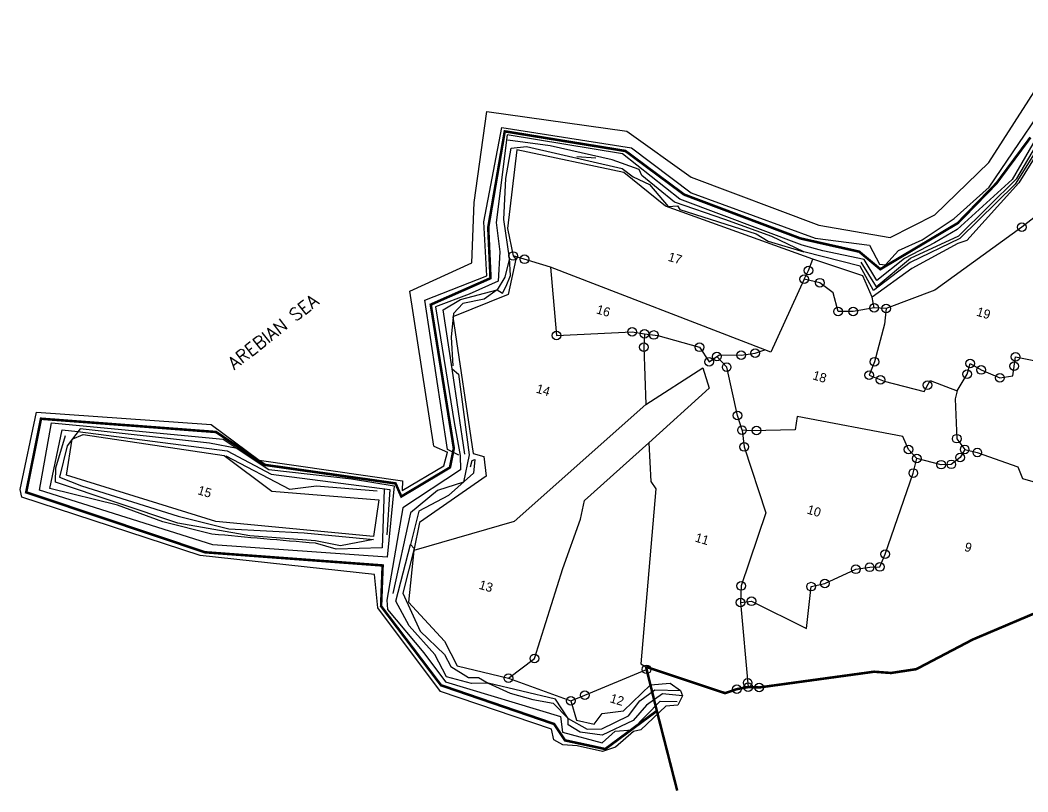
# Model space of a CAD drawing. Header units: metres. Extents: x 355319 to 357550, y 1740846 to 1742725.
# Drawn here: x 355319 to 356318, y 1740893 to 1741659 of the extents above; entities that cross this region are included whole.
import ezdxf

# ---------------------------------------------------------------- set-up
doc = ezdxf.new("R2010")
doc.units = ezdxf.units.M
doc.header["$MEASUREMENT"] = 0
doc.linetypes.add('DASHDOT', pattern=[1, 0.5, -0.25, 0, -0.25])
doc.linetypes.add('DIVIDE', pattern=[1.25, 0.5, -0.25, 0, -0.25, 0, -0.25])
for name, color, linetype in [('LINE_WATER', 4, 'Continuous'), ('OFF', 1, 'Continuous'), ('POLY_PARCEL', 6, 'Continuous'), ('POLY_WATER', 4, 'Continuous'), ('SYM_STONE', 1, 'Continuous'), ('TEXT_MAPOUT', 7, 'Continuous'), ('TEXT_PARCEL', 7, 'Continuous'), ('V_BOUND_LINE', 7, 'Continuous'), ('V_BOUND_STREAM_LINE', 7, 'DASHDOT'), ('V_DIVIDE_LINE', 7, 'DIVIDE')]:
    doc.layers.add(name, color=color, linetype=linetype)
doc.styles.get("Standard").update_dxf_attribs({"font": 'simplex.shx'})
doc.styles.add('TEXT_MAP', font='KRDEV050.TTF')

# ---------------------------------------------------------------- blocks, each defined once
blk = doc.blocks.new('STONE')
blk.add_circle((0, 0), 0.851)

msp = doc.modelspace()

# ---------------------------------------------------------------- linework, layer by layer
at = {"layer": 'LINE_WATER'}
for points in [[(355753.61, 1741227.2), (355742.25, 1741232.83), (355719.74, 1741380.79), (355781.28, 1741405), (355778.42, 1741458.46), (355795.96, 1741552.16), (355924.68, 1741531.91), (355983.94, 1741487.2), (356106.59, 1741442.39), (356160.61, 1741435.44), (356170.35, 1741416.71), (356176.39, 1741416.06), (356189.24, 1741430.24), (356212.77, 1741440.81), (356244.52, 1741461.95), (356279.19, 1741492.98), (356355.62, 1741605.37)], [(356332.08, 1741552.36), (356301.9, 1741500.41), (356247.58, 1741450.87), (356225, 1741437.76), (356195.36, 1741422.31), (356167.93, 1741400.45), (356155.37, 1741421.14), (356114.35, 1741429.9), (356093.89, 1741435.39), (355972.73, 1741480.96), (355915.86, 1741526.09), (355801.32, 1741544.74), (355790.36, 1741458.03), (355794.11, 1741428.63), (355792.35, 1741399.73), (355763.58, 1741386.76), (355730.25, 1741374.22), (355748.94, 1741259.5), (355754.73, 1741226.87), (355755.04, 1741212.63), (355697.95, 1741174.91), (355682.18, 1741083.41), (355682.83, 1741074.16), (355718.83, 1741031.25), (355740.27, 1741002.27), (355854.15, 1740967.97), (355856.39, 1740952.6), (355895.55, 1740942.03), (355908.56, 1740953.45), (355925.35, 1740954.7), (355953.07, 1740983.26), (355969.92, 1740982.8)], [(355803.62, 1741422.59), (355798.04, 1741460.88), (355799.92, 1741501.62), (355805.42, 1741531.67), (355820.65, 1741533.39), (355915.55, 1741511.5), (355926.14, 1741503.27), (355942.56, 1741495.58), (355961, 1741473.71), (355970.25, 1741474.37), (355972.61, 1741470.84), (356048.17, 1741446.76), (356060.11, 1741439.27), (356095.51, 1741428.78), (356063.73, 1741443.85), (356017.27, 1741461.01), (355967.38, 1741478.05), (355935.03, 1741504.6), (355932.25, 1741510.51), (355905.64, 1741520.09), (355844.01, 1741533.82), (355802.06, 1741539.46)], [(356333.89, 1741541.69), (356305.04, 1741495.92), (356250.01, 1741442.06), (356201, 1741418.11), (356164.49, 1741390.45), (356151.29, 1741414.73), (356095.51, 1741428.78)], [(356151.85, 1741418.52), (356167.28, 1741394.15), (356201.19, 1741422.58), (356249.06, 1741444.61), (356306.73, 1741501.64), (356329.47, 1741540.17)], [(355870.31, 1741523.2), (355889.25, 1741522.12)], [(355746.72, 1741312.72), (355738.02, 1741371.3), (355755.2, 1741381.49), (355791.46, 1741391.12), (355778.55, 1741381.93), (355757.4, 1741377.45), (355748.28, 1741367.7), (355745.82, 1741344.1), (355747.65, 1741315.84)], [(355759.58, 1741228.01), (355746.72, 1741312.72), (355753.09, 1741307.44), (355763.82, 1741227.41), (355758.04, 1741200.27), (355732.38, 1741192.03), (355705.47, 1741170.01), (355688.18, 1741089.98)], [(355533.57, 1741233.83), (355506.15, 1741239.07), (355378.08, 1741253.26), (355365.2, 1741236.51), (355357.61, 1741205.53), (355379.53, 1741196.66), (355475.22, 1741166.74), (355525.38, 1741154.25), (355600.24, 1741150.28), (355668.71, 1741143.45), (355636, 1741137.31), (355611.33, 1741142.25), (355546.28, 1741147.27), (355474.74, 1741159.76), (355353.7, 1741200.36), (355353.94, 1741214.53), (355363.42, 1741246.53)], [(355672.6, 1741191.35), (355612.36, 1741196.53), (355586.04, 1741193.25), (355522.93, 1741226.19)], [(355764.9, 1741215.77), (355766.75, 1741222.02), (355769.3, 1741222.96), (355768.05, 1741209.18), (355743.37, 1741187.07), (355713.84, 1741171.49), (355705.42, 1741138.62)], [(355975.05, 1740988.63), (355955.23, 1740990.54), (355939.46, 1740979.37), (355926.41, 1740964), (355895.47, 1740949.4), (355873.71, 1740952.45), (355861.78, 1740959.95), (355861.91, 1740966.13), (355880.83, 1740955.44), (355895.08, 1740955.74), (355921.61, 1740968.82), (355932.78, 1740983.61), (355947.88, 1740994.42), (355973.16, 1740993.72)]]:
    msp.add_lwpolyline(points, dxfattribs=at)
for points in [[(355791.46, 1741391.12), (355796.73, 1741387.86), (355800.45, 1741394.68), (355804.73, 1741405.29), (355803.62, 1741422.59), (355799.12, 1741403.56)], [(355689.24, 1741196.71), (355682.52, 1741125.91), (355509.59, 1741138.36), (355337.87, 1741192.38), (355349.77, 1741259.28), (355519.95, 1741242.89), (355564.95, 1741212.95), (355646.95, 1741203.69)], [(355782.46, 1741000.96), (355765.97, 1741000.75), (355741.34, 1741007.48), (355729.76, 1741029.58), (355704.22, 1741058.08), (355691.02, 1741082.35), (355705.42, 1741138.62), (355709.34, 1741134.64), (355697.96, 1741090.48), (355715.06, 1741052.6), (355739.39, 1741029.56), (355745.46, 1741017.57), (355763.19, 1741006.67), (355772.81, 1741006.64)], [(355861.91, 1740966.13), (355849.41, 1740985.11), (355782.46, 1741000.96), (355804.44, 1740991.05), (355826.99, 1740984.94), (355846.87, 1740981.32)]]:
    msp.add_lwpolyline(points, close=True, dxfattribs=at)
msp.add_lwpolyline([(355679.5, 1741193.26), (355677.4, 1741135.34), (355631.8, 1741133.81), (355611.41, 1741139.85, -0.003046), (355508.75, 1741148.89), (355460.04, 1741160.95), (355415.03, 1741177.44), (355347.9, 1741194.16), (355360.34, 1741252.19), (355375.76, 1741250.79), (355523.71, 1741231.49), (355567.51, 1741208.23), (355685.03, 1741193.2), (355682, 1741148.21)], format="xyb", dxfattribs=at)
at = {"layer": 'OFF'}
for points in [[(355728.61, 1741235.95), (355742.19, 1741230.22)], [(355962.87, 1741000.98), (355973.16, 1740993.72), (355975.05, 1740988.63), (355970.46, 1740979.31)]]:
    msp.add_lwpolyline(points, dxfattribs=at)
at = {"layer": 'POLY_PARCEL'}
for points in [[(356323.46, 1741462.62), (356311.71, 1741453.35), (356225.24, 1741390.71), (356177.22, 1741372.61)], [(355844.46, 1741413.72), (355807.31, 1741424.68)], [(356095.82, 1741401.68), (356100.05, 1741410.36), (356104.32, 1741421.57)], [(355844.46, 1741413.72), (355850.3, 1741345.81), (355925.38, 1741349.49), (355937.51, 1741347.56)], [(356056.99, 1741331.52), (355844.46, 1741413.72)], [(356095.82, 1741401.68), (356062.78, 1741329.28), (356056.99, 1741331.52)], [(356165.3, 1741373.38), (356144.32, 1741369.67), (356129.41, 1741369.67), (356124.42, 1741388.25), (356111.35, 1741398.19), (356095.82, 1741401.68)], [(356165.3, 1741373.38), (356163.22, 1741383.8)], [(356177.22, 1741372.61), (356175.4, 1741357.15), (356165.45, 1741319.84), (356160.38, 1741306.45), (356175.16, 1741300.41), (356214.7, 1741290.36), (356220.69, 1741301.27), (356247.5, 1741291.12)], [(356177.22, 1741372.61), (356165.3, 1741373.38)], [(355937.51, 1741347.56), (355936.86, 1741334.25), (355938.8, 1741277.42)], [(355937.51, 1741347.56), (355950.8, 1741345.82), (355992.07, 1741334.15), (356001.6, 1741319.75), (356009.37, 1741324.92)], [(356247.5, 1741291.12), (356257.33, 1741307.52), (356260.48, 1741318.16), (356271.25, 1741311.66), (356289.94, 1741303.92), (356302.61, 1741305.68), (356305.48, 1741324.69), (356356.58, 1741314.52), (356365.33, 1741344.87)], [(356009.37, 1741324.92), (356011.92, 1741326.62), (356033.37, 1741326.33), (356047.21, 1741328.3), (356056.99, 1741331.52)], [(356034.2, 1741251.97), (356029.68, 1741266.55), (356019, 1741314.39), (356009.37, 1741324.92)], [(355938.8, 1741277.42), (355995.35, 1741313.62), (356001.56, 1741293.58), (355941.93, 1741239.53)], [(356247.5, 1741291.12), (356245.53, 1741283.14), (356247.05, 1741243.53), (356254.95, 1741232.92)], [(355938.8, 1741277.42), (355808.41, 1741161.46), (355708.93, 1741132.57)], [(356207.52, 1741223.8), (356199.17, 1741232.89), (356193.54, 1741245.59), (356089.01, 1741265.52), (356086.78, 1741252.39), (356043.43, 1741251.44), (356034.2, 1741251.97)], [(356034.2, 1741251.97), (356036.44, 1741235.31), (356057.94, 1741169.93), (356033.26, 1741097.5), (356032.81, 1741081.08)], [(355802.59, 1741006.03), (355828.37, 1741025.56), (355856.48, 1741114.86), (355874.24, 1741163.66), (355878.06, 1741182.2), (355941.93, 1741239.53)], [(355941.93, 1741239.53), (355943.75, 1741200.94), (355948.85, 1741193.91), (355933.91, 1741020.23), (355939.01, 1741017.31)], [(356254.95, 1741232.92), (356250.36, 1741224.9), (356241.72, 1741218.08), (356231.68, 1741217.75), (356207.52, 1741223.8)], [(356254.95, 1741232.92), (356267.5, 1741229.82), (356307.51, 1741215.77), (356312.27, 1741203.88), (356363.69, 1741189.2), (356396.59, 1741177.25)], [(356032.81, 1741081.08), (356043.66, 1741082.28), (356098.02, 1741055.15), (356102.63, 1741096.81), (356116.26, 1741099.94), (356146.93, 1741114.02), (356160.77, 1741115.99), (356170.8, 1741116.33), (356176.23, 1741129.06), (356204.04, 1741209.46), (356207.52, 1741223.8)], [(356032.81, 1741081.08), (356040.18, 1740997.17)], [(355864.56, 1740983.57), (355878.35, 1740989.25), (355939.64, 1741014.81)]]:
    msp.add_lwpolyline(points, dxfattribs=at)
at = {"layer": 'POLY_WATER'}
for points in [[(355728.61, 1741235.95), (355704.79, 1741389.72), (355766.21, 1741417.77), (355768.65, 1741477.67), (355781.19, 1741568.09), (355920.17, 1741548.32), (355983.76, 1741502.99), (356110.21, 1741455.26), (356181.02, 1741442.95), (356225.43, 1741465.45), (356279.04, 1741517.33), (356369.49, 1741658.52)], [(356353.51, 1741569.44), (356308.65, 1741497.36), (356257.19, 1741439.99), (356248.23, 1741437.22), (356202.44, 1741412.39), (356163.22, 1741383.8), (356154.13, 1741405.02), (356104.32, 1741421.57), (355958.22, 1741474.15), (355917.03, 1741507.58), (355810.85, 1741530.08), (355801.72, 1741451.94), (355807.31, 1741424.68), (355810.02, 1741421.62), (355802.3, 1741386.41), (355747.37, 1741364.29), (355767.77, 1741228.78), (355778.16, 1741225.71), (355780.61, 1741206.46), (355714.43, 1741160.3), (355708.93, 1741132.57), (355703.72, 1741081.38), (355739.33, 1741042.83), (355751.97, 1741018.31), (355802.59, 1741006.03), (355864.56, 1740983.57), (355870.16, 1740964.3), (355887.57, 1740960.5), (355895.71, 1740971.19), (355916.75, 1740973.54), (355943.51, 1740999.46), (355962.87, 1741000.98)], [(355970.46, 1740979.31), (355958.84, 1740978.23), (355933.85, 1740954.92), (355926.51, 1740953.03), (355908.79, 1740937.5), (355895.77, 1740933.23), (355870.75, 1740938.83), (355856.59, 1740939.86), (355847.64, 1740944.77), (355845.36, 1740955.39), (355735.46, 1740992.84), (355673.23, 1741075.87), (355669.91, 1741108.92), (355497.03, 1741127.78), (355320.34, 1741185.51), (355318.57, 1741193.27), (355334.89, 1741269.74), (355507.79, 1741257.66), (355555.39, 1741222.3), (355697.53, 1741201.67), (355697.23, 1741192.08), (355738.64, 1741216.5), (355742.19, 1741230.22)]]:
    msp.add_lwpolyline(points, dxfattribs=at)
msp.add_lwpolyline([(355364.51, 1741207.44), (355370.27, 1741242.92), (355381.16, 1741247.6), (355520.74, 1741226.83), (355568.08, 1741191.45), (355674.09, 1741183), (355668.84, 1741146.57), (355512.41, 1741161.26)], close=True, dxfattribs=at)
at = {"layer": 'V_BOUND_LINE', "const_width": 2.51}
msp.add_lwpolyline([(356326.24, 1741071.19), (356262.96, 1741044.37), (356206.99, 1741014.99), (356181.94, 1741011.21), (356165.11, 1741012.46), (356051.31, 1740996.86), (356040.18, 1740997.17), (356029.13, 1740995.21), (356017.48, 1740991.2), (355939.01, 1741017.31)], dxfattribs=at)
at = {"layer": 'V_BOUND_STREAM_LINE', "ltscale": 10}
msp.add_lwpolyline([(356320.18, 1741542.26, 2.51, 2.51, 0), (356286.49, 1741496.8, 2.51, 2.51, 0), (356248.17, 1741457.32, 2.51, 2.51, 0), (356171.31, 1741411.54, 2.51, 2.51, 0), (356150.43, 1741428.95, 2.51, 2.51, 0), (356092.2, 1741442.06, 2.51, 2.51, 0), (355976.84, 1741485.56, 2.51, 2.51, 0), (355918.66, 1741528.79, 2.51, 2.51, 0), (355799, 1741548.28, 2.51, 2.51, 0), (355782.61, 1741452.94, 2.51, 2.51, 0), (355784.87, 1741402.64, 2.51, 2.51, 0), (355725.64, 1741376.45, 2.51, 2.51, 0), (355748.5, 1741233.92, 2.51, 2.51, 0), (355744.66, 1741214.97, 2.51, 2.51, 0), (355696.44, 1741186.18, 2.51, 2.51, 0), (355690.72, 1741199.17, 2.51, 2.51, 0), (355561.35, 1741217.51, 2.51, 2.51, 0), (355512.75, 1741250.15, 2.51, 2.51, 0), (355339.24, 1741263.32, 2.51, 2.51, 0), (355324.58, 1741190.34, 2.51, 2.51, 0), (355501.78, 1741130.91, 2.51, 2.51, 0), (355677.93, 1741117.82, 2.51, 2.51, 0), (355676.4, 1741077.45, 2.51, 2.51, 0), (355735.8, 1740999.04, 2.51, 2.51, 0), (355847.91, 1740960.62, 2.51, 2.51, 0), (355858.76, 1740944.38, 2.51, 2.51, 0), (355898.55, 1740935.78, 2.51, 2.51, 0), (355949.75, 1740973.61, 2.51, 2.51, 0), (355939.01, 1741017.31, 0, 0, 0)], format="xyseb", dxfattribs=at)
at = {"layer": 'V_DIVIDE_LINE', "ltscale": 10, "const_width": 2.51}
msp.add_lwpolyline([(355949.75, 1740973.61), (355969.97, 1740894.6)], dxfattribs=at)

# ---------------------------------------------------------------- block references
at = {"layer": 'SYM_STONE', "xscale": 5.028725426614626, "yscale": 5.028725426614626, "zscale": 5.028725426614626, "rotation": 343.5012271721118}
for p in [(356311.71, 1741453.35), (355807.31, 1741424.68), (355818.57, 1741421.39), (356100.05, 1741410.36), (356095.82, 1741401.68), (356111.35, 1741398.19), (356165.3, 1741373.38), (356177.22, 1741372.61), (356129.41, 1741369.67), (356144.32, 1741369.67), (355850.3, 1741345.81), (355925.38, 1741349.49), (355937.51, 1741347.56), (355946.8, 1741346.35), (355936.86, 1741334.25), (355992.07, 1741334.15), (356009.37, 1741324.92), (356033.37, 1741326.33), (356047.21, 1741328.3), (356305.48, 1741324.69), (356001.6, 1741319.75), (356019, 1741314.39), (356165.45, 1741319.84), (356260.48, 1741318.16), (356304.1, 1741315.51), (356160.38, 1741306.45), (356257.33, 1741307.52), (356271.25, 1741311.66), (356289.94, 1741303.92), (356171.4, 1741301.95), (356218.16, 1741296.66), (356029.68, 1741266.55), (356034.2, 1741251.97), (356048.54, 1741251.55), (356247.05, 1741243.53), (356036.44, 1741235.31), (356199.17, 1741232.89), (356254.95, 1741232.92), (356207.52, 1741223.8), (356250.36, 1741224.9), (356267.5, 1741229.82), (356231.68, 1741217.75), (356241.72, 1741218.08), (356204.04, 1741209.46), (356176.23, 1741129.06), (356146.93, 1741114.02), (356160.77, 1741115.99), (356170.8, 1741116.33), (356033.26, 1741097.5), (356102.63, 1741096.81), (356116.26, 1741099.94), (356032.81, 1741081.08), (356043.66, 1741082.28), (355828.37, 1741025.56), (355939.64, 1741014.81), (355802.59, 1741006.03), (356029.13, 1740995.21), (356039.81, 1741001.43), (356040.18, 1740997.17), (356051.31, 1740996.86), (355864.56, 1740983.57), (355878.35, 1740989.25)]:
    msp.add_blockref('STONE', p, dxfattribs=at)

# ---------------------------------------------------------------- texts
at = {"layer": 'TEXT_MAPOUT'}
msp.add_text('AREBIAN SEA', height=12.5718, rotation=37.93388, dxfattribs=at).set_placement((355530.67, 1741311.54))
at = {"layer": 'TEXT_PARCEL', "style": 'TEXT_MAP'}
for s, height, p in [('17', 9.052, (355960.2, 1741420.06)), ('16', 9.052, (355889.09, 1741367.91)), ('19', 9.052, (356265.96, 1741365.63)), ('18', 9.052, (356103.5, 1741302.56)), ('14', 9.052, (355829.4, 1741289.35)), ('15', 9.052, (355493.82, 1741188.59)), ('10', 9.052, (356097.94, 1741169.44)), ('11', 9.052, (355986.96, 1741141.68)), ('9', 9.05, (356253.97, 1741132.49)), ('13', 9.052, (355772.73, 1741094.87)), ('12', 9.052, (355902.64, 1740982.26))]:
    msp.add_text(s, height=height, rotation=343.50123, dxfattribs=at).set_placement(p)

doc.saveas('drawing.dxf')
